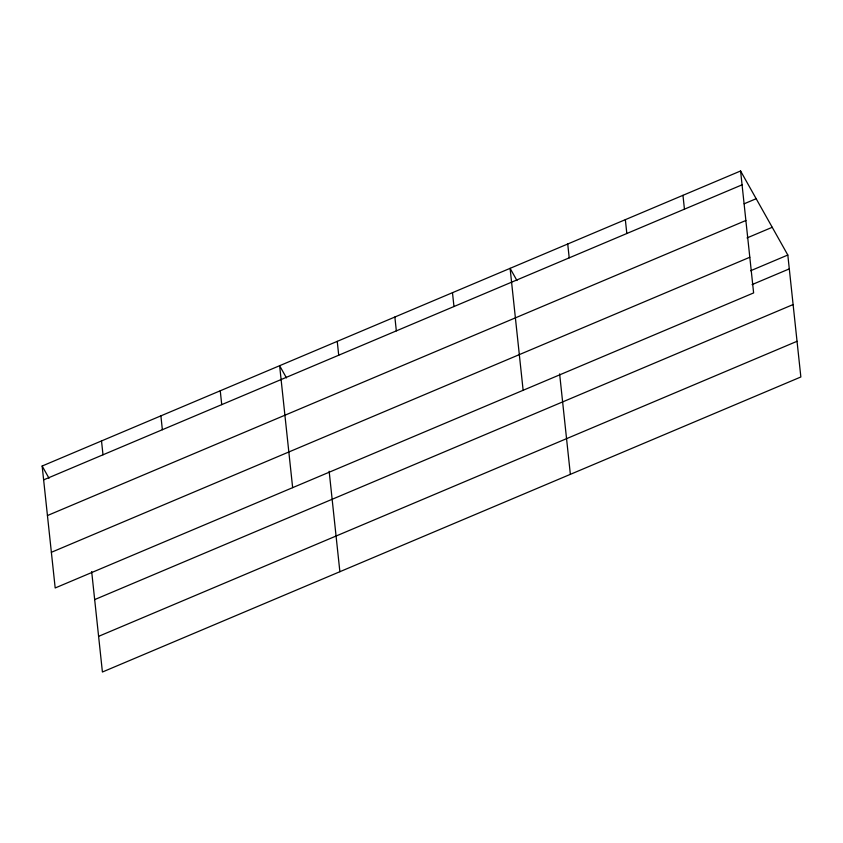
<?xml version="1.0" encoding="UTF-8"?>
<svg xmlns="http://www.w3.org/2000/svg" width="843" height="843" viewBox="0 0 843 843"><rect width="100%" height="100%" fill="white"/><g stroke="black" fill="none" stroke-linecap="round" stroke-linejoin="round"><path stroke-width="1.26" d="M740.586 170.981L753.621 292.921L55.185 587.971L42.15 466.021L740.586 170.981L787.815 255.029L800.85 376.979L102.414 672.019L91.676 571.575M43.625 479.878L742.072 184.828M744.169 203.785L756.171 198.716M47.44 515.547L745.876 220.497M747.024 237.937L772.23 227.294M51.37 552.302L749.806 257.252M750.607 270.751L787.815 255.029M752.082 284.597L789.301 268.885M94.669 599.605L793.105 304.555M98.599 636.349L797.035 341.299M516.959 280.55L510.099 268.337L523.134 390.288M286.472 377.917L279.623 365.704L292.647 487.654M42.15 466.021L49.01 478.234M682.967 195.323L684.442 209.169M625.348 219.665L626.823 233.511M567.729 244.006L569.204 257.853M559.626 373.892L570.363 474.346M452.48 292.679L453.966 306.536M394.861 317.021L396.336 330.877M337.242 341.362L338.717 355.219M329.149 471.258L339.877 571.712M220.255 390.783L221.73 404.64M160.887 415.862L162.362 429.719M101.518 440.942L102.994 454.798"/></g></svg>
